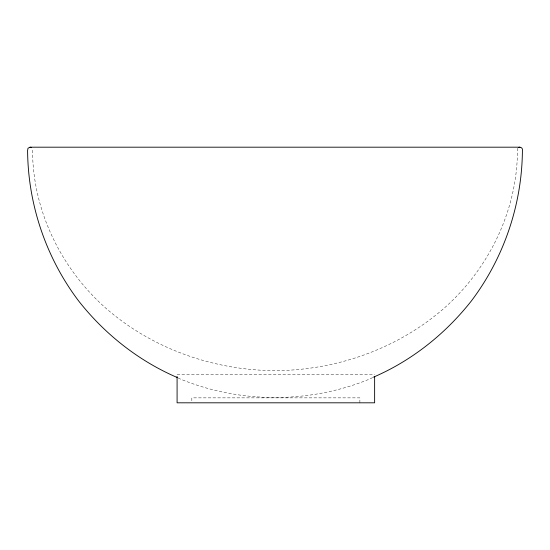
<?xml version="1.0" encoding="UTF-8"?>
<svg xmlns="http://www.w3.org/2000/svg" width="550" height="550" viewBox="0 0 550 550"><rect width="100%" height="100%" fill="white"/><g stroke="black" fill="none" stroke-linecap="round" stroke-linejoin="round"><path stroke-width="0.41" stroke-dasharray="2.75 2.06" d="M517.873 148.211L517.454 150.466C517.282 209.557 489.892 266.599 446.442 306.157C399.774 348.012 337.446 370.349 275 370.652C212.554 370.349 150.226 348.012 103.558 306.157C60.108 266.599 32.718 209.557 32.546 150.466L32.127 148.211M372.735 377.527L369.676 379.033C309.595 403.659 240.405 403.659 180.324 379.033L178.035 377.905M177.086 374.791L374.632 374.791M359.879 402.813L359.879 397.863L191.833 397.863L191.833 401.163"/><path stroke-width="0.82" d="M518.444 147.661C520.293 146.245 523.126 148.246 522.404 150.466C522.039 204.538 503.91 257.95 471.274 301.07C445.404 333.857 411.922 360.58 373.498 377.149M519.929 147.187L30.071 147.187L28.016 148.211L27.596 150.466C27.961 204.538 46.09 257.95 78.726 301.07C104.761 334.111 138.566 360.882 177.265 377.527M30.071 147.187L31.556 147.661M374.632 376.489L374.632 402.813L177.086 402.813L177.086 376.489"/></g></svg>
